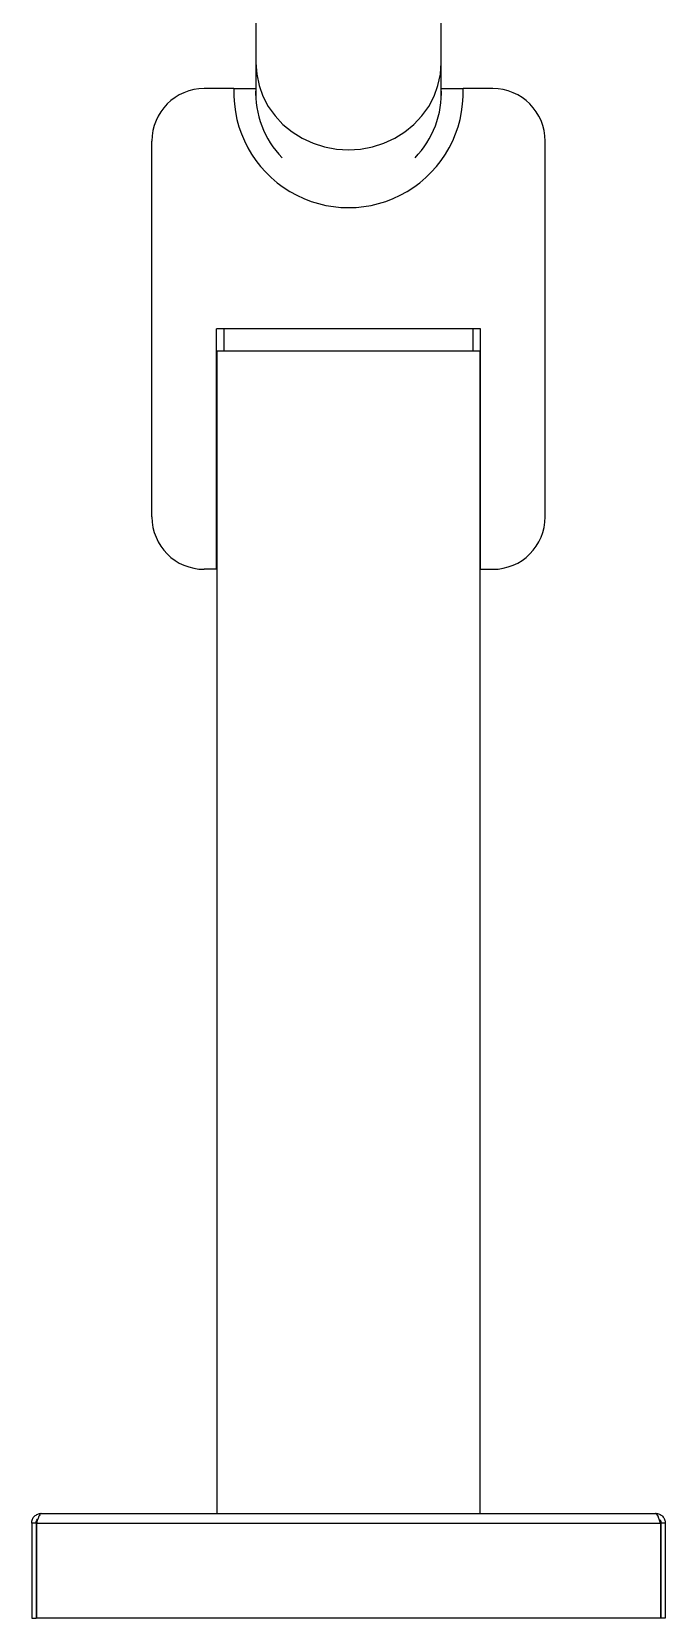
# Model space of a CAD drawing. Header units: millimetres. Extents: x 0.6 to 29.2, y 0.5 to 20.5.
# Drawn here: x 10.171 to 11.138, y 7.315 to 9.735 of the extents above; entities that cross this region are included whole.
import ezdxf

# ---------------------------------------------------------------- set-up
doc = ezdxf.new("R2010")
doc.units = ezdxf.units.MM

msp = doc.modelspace()

# ---------------------------------------------------------------- linework, layer by layer
for p, q in [((10.5133, 10.0547), (10.5133, 9.6876)), ((10.796, 9.6876), (10.796, 9.992)), ((10.5133, 9.6876), (10.5133, 9.6353)), ((10.796, 9.6353), (10.796, 9.6876)), ((10.4798, 9.6483), (10.4347, 9.6483)), ((10.4798, 9.6483), (10.5132, 9.6483)), ((10.5133, 9.6353), (10.5134, 9.631)), ((10.796, 9.631), (10.796, 9.6353)), ((10.7962, 9.6483), (10.8296, 9.6483)), ((10.8747, 9.6483), (10.8296, 9.6483)), ((10.3547, 8.995), (10.3547, 9.5683)), ((10.9547, 8.995), (10.9547, 9.5683)), ((10.4714, 9.2817), (10.4533, 9.2817)), ((10.4533, 8.915), (10.4533, 9.2817)), ((10.4647, 9.2817), (10.4647, 9.2483)), ((10.803, 9.2817), (10.4714, 9.2817)), ((10.838, 9.2817), (10.803, 9.2817)), ((10.856, 9.2817), (10.838, 9.2817)), ((10.8447, 9.2483), (10.8447, 9.2817)), ((10.856, 8.915), (10.856, 9.2817)), ((10.4537, 9.2483), (10.4537, 7.475)), ((10.4537, 9.2483), (10.757, 9.2483)), ((10.757, 9.2483), (10.8557, 9.2483)), ((10.8557, 7.475), (10.8557, 9.2483)), ((10.4533, 8.915), (10.4347, 8.915)), ((10.856, 8.915), (10.8747, 8.915)), ((10.178, 7.4603), (10.1713, 7.4603)), ((10.1713, 7.4603), (10.1713, 7.315)), ((10.178, 7.4603), (10.178, 7.315)), ((10.1787, 7.4603), (10.1787, 7.315)), ((10.1787, 7.4603), (11.1307, 7.4603)), ((10.186, 7.475), (11.1233, 7.475)), ((11.1307, 7.4603), (11.1307, 7.315)), ((11.138, 7.4603), (11.1313, 7.4603)), ((11.1313, 7.4603), (11.1313, 7.315)), ((11.138, 7.4603), (11.138, 7.315)), ((10.1713, 7.315), (10.178, 7.315)), ((11.1307, 7.315), (10.1787, 7.315)), ((11.138, 7.315), (11.1313, 7.315))]:
    msp.add_line(p, q)
at = {"flags": 128}
msp.add_lwpolyline([(10.5133, 9.6876), (10.5146, 9.6703), (10.5182, 9.6532), (10.5241, 9.6368), (10.5323, 9.6212), (10.5426, 9.6068), (10.5547, 9.5937), (10.5686, 9.5822), (10.584, 9.5726), (10.6006, 9.5649), (10.6181, 9.5593), (10.6362, 9.5559), (10.6547, 9.5548), (10.6731, 9.5559), (10.6913, 9.5593), (10.7088, 9.5649), (10.7253, 9.5726), (10.7407, 9.5822), (10.7546, 9.5937), (10.7668, 9.6068), (10.7771, 9.6212), (10.7853, 9.6368), (10.7912, 9.6532), (10.7948, 9.6703), (10.796, 9.6876)], dxfattribs=at)
for centre, radius, start, end in [((10.4347, 9.5683), 0.08, 90, 180), ((10.6547, 9.6417), 0.175, 177.8168, 2.1832), ((10.6547, 9.6417), 0.1417, 177.3027, 224.2736), ((10.6547, 9.6417), 0.1417, 315.7264, 2.6973), ((10.8747, 9.5683), 0.08, 0, 90), ((10.4347, 8.995), 0.08, 180, 270), ((10.8747, 8.995), 0.08, 270, 0)]:
    msp.add_arc(centre, radius, start, end)
for points, knots in [([(10.1713, 7.4603), (10.1716, 7.4622), (10.172, 7.4661), (10.1754, 7.4709), (10.1803, 7.4743), (10.1841, 7.4748), (10.186, 7.475)], [0, 0, 0, 0, 0.250005, 0.500008, 0.750008, 1, 1, 1, 1]), ([(10.178, 7.4603), (10.1782, 7.4614), (10.1784, 7.4634), (10.1796, 7.4655), (10.1805, 7.4661), (10.1806, 7.4662)], [0, 0, 0, 0, 0.476809, 0.953612, 1, 1, 1, 1]), ([(10.186, 7.475), (10.1855, 7.4748), (10.1844, 7.4745), (10.1827, 7.4717), (10.1811, 7.4676), (10.1797, 7.4636), (10.1789, 7.4611), (10.1787, 7.4603)], [0, 0, 0, 0, 0.225336, 0.450714, 0.6761, 0.901482, 1, 1, 1, 1]), ([(11.1233, 7.475), (11.1253, 7.4748), (11.1292, 7.4743), (11.1341, 7.4708), (11.1374, 7.4659), (11.1378, 7.4621), (11.138, 7.4603)], [0, 0, 0, 0, 0.253351, 0.508235, 0.763125, 1, 1, 1, 1]), ([(11.1307, 7.4603), (11.1301, 7.4622), (11.1288, 7.4661), (11.127, 7.4709), (11.1252, 7.4743), (11.124, 7.4748), (11.1233, 7.475)], [0, 0, 0, 0, 0.2500029, 0.4999965, 0.7499994, 1, 1, 1, 1]), ([(11.1289, 7.4657), (11.1294, 7.4653), (11.131, 7.4639), (11.1312, 7.4618), (11.1313, 7.4603)], [0, 0, 0, 0, 0.305212, 1, 1, 1, 1])]:
    msp.add_open_spline(points, degree=3, knots=knots)

doc.saveas('drawing.dxf')
